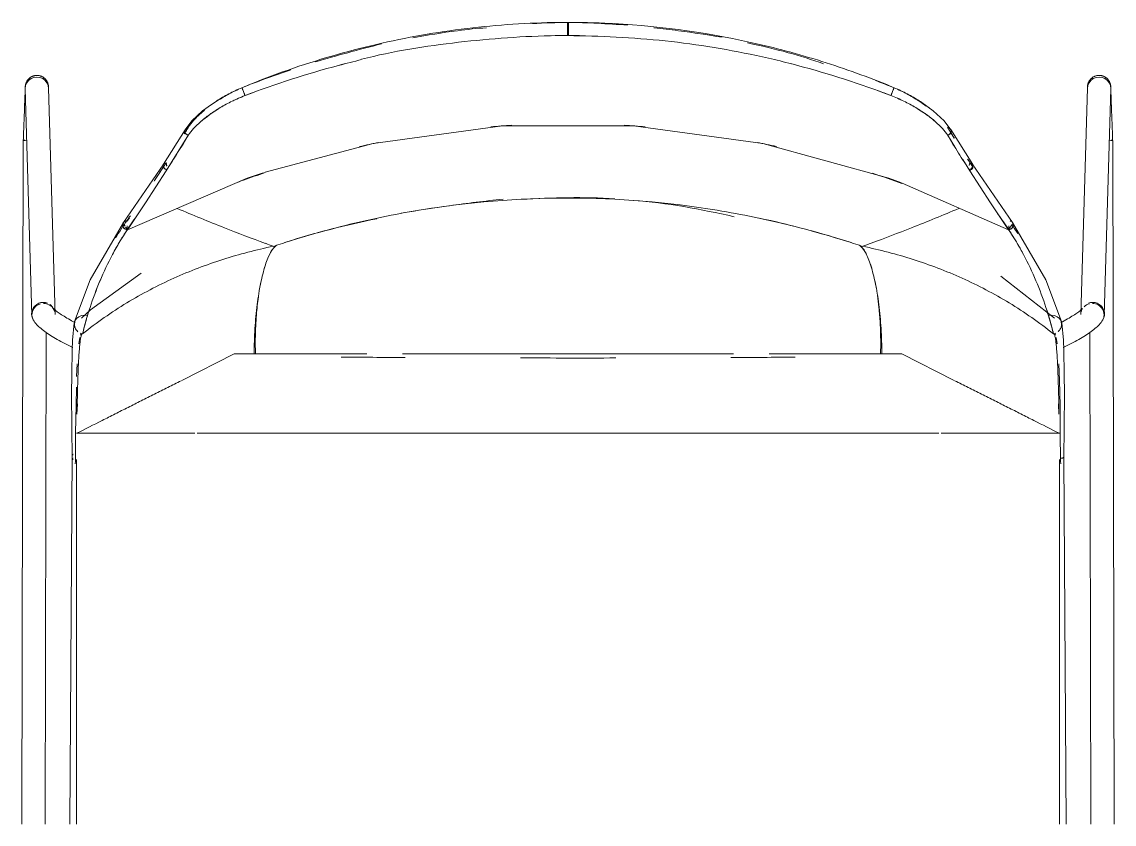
# Model space of a CAD drawing. Header units: millimetres. Extents: x 155927 to 317870, y -36033 to 97293.
# Drawn here: x 201468 to 201984, y 30896 to 31274 of the extents above; entities that cross this region are included whole.
import ezdxf

# ---------------------------------------------------------------- set-up
doc = ezdxf.new("R2010")
doc.units = ezdxf.units.MM
doc.header["$MEASUREMENT"] = 0
doc.layers.add('I-FURN', color=8, linetype='CONTINUOUS', lineweight=9)

msp = doc.modelspace()

# ---------------------------------------------------------------- linework, layer by layer
at = {"layer": 'I-FURN'}
for p, q in [((201725.63, 31274.08), (201725.63, 31274.19)), ((201725.63, 31273.77), (201725.63, 31274.08)), ((201725.63, 31273.28), (201725.63, 31273.77)), ((201725.63, 31272.64), (201725.63, 31273.28)), ((201726.09, 31274.19), (201726.09, 31274.08)), ((201726.09, 31274.08), (201726.09, 31273.77)), ((201726.09, 31273.77), (201726.09, 31273.28)), ((201726.09, 31273.28), (201726.09, 31272.64)), ((201725.63, 31271.88), (201725.63, 31272.64)), ((201725.63, 31271.08), (201725.63, 31271.88)), ((201725.63, 31270.27), (201725.63, 31271.08)), ((201725.63, 31269.52), (201725.63, 31270.27)), ((201725.63, 31268.88), (201725.63, 31269.52)), ((201725.63, 31268.38), (201725.63, 31268.88)), ((201725.63, 31268.07), (201725.63, 31268.38)), ((201726.09, 31272.64), (201726.09, 31271.88)), ((201726.09, 31271.88), (201726.09, 31271.08)), ((201726.09, 31271.08), (201726.09, 31270.27)), ((201726.09, 31270.27), (201726.09, 31269.52)), ((201726.09, 31269.52), (201726.09, 31268.88)), ((201726.09, 31268.88), (201726.09, 31268.38)), ((201726.09, 31268.38), (201726.09, 31268.07)), ((201470.91, 31247.44), (201471.06, 31247.6)), ((201471.01, 31246.81), (201472.15, 31247.66)), ((201471.06, 31247.6), (201471.22, 31247.75)), ((201471.22, 31247.75), (201471.39, 31247.89)), ((201471.39, 31247.89), (201471.56, 31248.03)), ((201471.56, 31248.03), (201471.74, 31248.16)), ((201471.74, 31248.16), (201471.92, 31248.29)), ((201471.92, 31248.29), (201472.11, 31248.4)), ((201472.11, 31248.4), (201472.3, 31248.51)), ((201472.15, 31247.66), (201473.47, 31248.19)), ((201472.3, 31248.51), (201472.5, 31248.61)), ((201472.5, 31248.61), (201472.7, 31248.7)), ((201472.7, 31248.7), (201472.9, 31248.79)), ((201472.9, 31248.79), (201473.11, 31248.86)), ((201473.11, 31248.86), (201473.31, 31248.93)), ((201473.31, 31248.93), (201473.53, 31248.99)), ((201473.47, 31248.19), (201474.9, 31248.36)), ((201473.53, 31248.99), (201473.74, 31249.04)), ((201473.74, 31249.04), (201473.96, 31249.08)), ((201473.96, 31249.08), (201474.17, 31249.12)), ((201474.17, 31249.12), (201474.39, 31249.14)), ((201474.39, 31249.14), (201474.61, 31249.16)), ((201474.61, 31249.16), (201474.83, 31249.17)), ((201474.83, 31249.17), (201474.93, 31249.17)), ((201474.9, 31248.36), (201476.32, 31248.18)), ((201474.93, 31249.17), (201475.15, 31249.16)), ((201475.15, 31249.16), (201475.37, 31249.15)), ((201475.37, 31249.15), (201475.58, 31249.13)), ((201475.58, 31249.13), (201475.8, 31249.1)), ((201475.8, 31249.1), (201476.02, 31249.06)), ((201476.02, 31249.06), (201476.23, 31249.01)), ((201476.23, 31249.01), (201476.45, 31248.95)), ((201476.32, 31248.18), (201477.64, 31247.64)), ((201476.45, 31248.95), (201476.66, 31248.88)), ((201476.66, 31248.88), (201476.86, 31248.81)), ((201476.86, 31248.81), (201477.07, 31248.73)), ((201477.07, 31248.73), (201477.27, 31248.64)), ((201477.27, 31248.64), (201477.46, 31248.54)), ((201477.46, 31248.54), (201477.66, 31248.43)), ((201477.64, 31247.64), (201478.78, 31246.78)), ((201477.66, 31248.43), (201477.84, 31248.32)), ((201477.84, 31248.32), (201478.03, 31248.2)), ((201478.03, 31248.2), (201478.21, 31248.07)), ((201478.21, 31248.07), (201478.38, 31247.93)), ((201478.38, 31247.93), (201478.55, 31247.79)), ((201478.55, 31247.79), (201478.71, 31247.64)), ((201478.71, 31247.64), (201478.87, 31247.49)), ((201478.87, 31247.49), (201479.02, 31247.33)), ((201972.69, 31247.31), (201972.84, 31247.47)), ((201972.84, 31247.47), (201972.99, 31247.63)), ((201972.94, 31246.78), (201974.08, 31247.64)), ((201972.99, 31247.63), (201973.16, 31247.78)), ((201973.16, 31247.78), (201973.32, 31247.92)), ((201973.32, 31247.92), (201973.5, 31248.06)), ((201973.5, 31248.06), (201973.67, 31248.18)), ((201973.67, 31248.18), (201973.86, 31248.31)), ((201973.86, 31248.31), (201974.04, 31248.42)), ((201974.04, 31248.42), (201974.24, 31248.53)), ((201974.08, 31247.64), (201975.4, 31248.18)), ((201974.24, 31248.53), (201974.43, 31248.63)), ((201974.43, 31248.63), (201974.63, 31248.72)), ((201974.63, 31248.72), (201974.84, 31248.8)), ((201974.84, 31248.8), (201975.04, 31248.88)), ((201975.04, 31248.88), (201975.25, 31248.94)), ((201975.25, 31248.94), (201975.47, 31249)), ((201975.4, 31248.18), (201976.83, 31248.36)), ((201975.47, 31249), (201975.68, 31249.05)), ((201975.68, 31249.05), (201975.9, 31249.09)), ((201975.9, 31249.09), (201976.11, 31249.12)), ((201976.11, 31249.12), (201976.33, 31249.15)), ((201976.33, 31249.15), (201976.55, 31249.16)), ((201976.55, 31249.16), (201976.77, 31249.17)), ((201976.77, 31249.17), (201976.8, 31249.17)), ((201976.8, 31249.17), (201977.02, 31249.16)), ((201976.83, 31248.36), (201978.25, 31248.19)), ((201977.02, 31249.16), (201977.24, 31249.15)), ((201977.24, 31249.15), (201977.46, 31249.13)), ((201977.46, 31249.13), (201977.67, 31249.1)), ((201977.67, 31249.1), (201977.89, 31249.06)), ((201977.89, 31249.06), (201978.1, 31249.01)), ((201978.1, 31249.01), (201978.32, 31248.96)), ((201978.25, 31248.19), (201979.58, 31247.66)), ((201978.32, 31248.96), (201978.53, 31248.89)), ((201978.53, 31248.89), (201978.74, 31248.82)), ((201978.74, 31248.82), (201978.94, 31248.74)), ((201978.94, 31248.74), (201979.14, 31248.65)), ((201979.14, 31248.65), (201979.34, 31248.55)), ((201979.34, 31248.55), (201979.53, 31248.45)), ((201979.53, 31248.45), (201979.72, 31248.34)), ((201979.58, 31247.66), (201980.72, 31246.81)), ((201979.72, 31248.34), (201979.91, 31248.22)), ((201979.91, 31248.22), (201980.08, 31248.09)), ((201980.08, 31248.09), (201980.26, 31247.95)), ((201980.26, 31247.95), (201980.43, 31247.81)), ((201980.43, 31247.81), (201980.59, 31247.66)), ((201980.59, 31247.66), (201980.75, 31247.51)), ((201980.75, 31247.51), (201980.9, 31247.35)), ((201469.35, 31242.13), (201469.36, 31242.49)), ((201469.36, 31242.49), (201469.38, 31242.81)), ((201469.38, 31242.81), (201469.39, 31243.08)), ((201469.39, 31243.02), (201469.58, 31244.41)), ((201469.4, 31243.53), (201469.39, 31243.34)), ((201469.39, 31243.32), (201469.4, 31243.51)), ((201469.39, 31243.34), (201469.39, 31243.2)), ((201469.39, 31243.08), (201469.39, 31243.32)), ((201469.39, 31242.86), (201472.57, 31135.99)), ((201469.41, 31243.68), (201469.4, 31243.53)), ((201469.4, 31243.51), (201469.41, 31243.67)), ((201469.41, 31243.87), (201469.43, 31244.09)), ((201469.41, 31243.84), (201469.41, 31243.87)), ((201469.41, 31243.87), (201469.41, 31243.85)), ((201469.41, 31243.85), (201469.41, 31243.78)), ((201469.41, 31243.78), (201469.41, 31243.84)), ((201469.41, 31243.67), (201469.41, 31243.78)), ((201469.41, 31243.78), (201469.41, 31243.68)), ((201469.43, 31244.09), (201469.45, 31244.31)), ((201469.45, 31244.31), (201469.48, 31244.52)), ((201469.48, 31244.52), (201469.52, 31244.74)), ((201469.52, 31244.74), (201469.56, 31244.96)), ((201469.56, 31244.96), (201469.62, 31245.17)), ((201469.58, 31244.41), (201470.13, 31245.7)), ((201469.62, 31245.17), (201469.68, 31245.38)), ((201469.68, 31245.38), (201469.76, 31245.59)), ((201469.76, 31245.59), (201469.84, 31245.79)), ((201469.84, 31245.79), (201469.93, 31245.99)), ((201469.93, 31245.99), (201470.02, 31246.19)), ((201470.02, 31246.19), (201470.13, 31246.38)), ((201470.13, 31245.7), (201471.01, 31246.81)), ((201470.13, 31246.38), (201470.24, 31246.57)), ((201470.24, 31246.57), (201470.36, 31246.76)), ((201470.36, 31246.76), (201470.49, 31246.94)), ((201470.49, 31246.94), (201470.62, 31247.11)), ((201470.62, 31247.11), (201470.76, 31247.28)), ((201470.76, 31247.28), (201470.91, 31247.44)), ((201478.78, 31246.78), (201479.65, 31245.67)), ((201479.02, 31247.33), (201479.16, 31247.16)), ((201479.16, 31247.16), (201479.3, 31246.99)), ((201479.3, 31246.99), (201479.42, 31246.81)), ((201479.42, 31246.81), (201479.55, 31246.63)), ((201479.55, 31246.63), (201479.66, 31246.44)), ((201479.65, 31245.67), (201480.2, 31244.37)), ((201479.66, 31246.44), (201479.77, 31246.25)), ((201479.77, 31246.25), (201479.87, 31246.05)), ((201479.87, 31246.05), (201479.96, 31245.85)), ((201479.96, 31245.85), (201480.04, 31245.65)), ((201480.04, 31245.65), (201480.12, 31245.44)), ((201480.12, 31245.44), (201480.18, 31245.23)), ((201480.18, 31245.23), (201480.24, 31245.02)), ((201480.2, 31244.37), (201480.39, 31242.98)), ((201480.24, 31245.02), (201480.29, 31244.8)), ((201480.29, 31244.8), (201480.33, 31244.59)), ((201480.33, 31244.59), (201480.37, 31244.37)), ((201480.37, 31242.43), (201480.36, 31242.11)), ((201480.37, 31244.37), (201480.39, 31244.15)), ((201480.38, 31242.7), (201480.37, 31242.43)), ((201480.38, 31242.8), (201480.39, 31243.02)), ((201480.39, 31242.94), (201480.38, 31242.7)), ((201480.39, 31244.15), (201480.4, 31243.93)), ((201480.4, 31243.28), (201480.39, 31243.13)), ((201480.39, 31243.02), (201480.4, 31243.19)), ((201483.56, 31136.32), (201480.39, 31243.15)), ((201480.39, 31243.13), (201480.39, 31242.94)), ((201480.4, 31243.93), (201480.41, 31243.71)), ((201480.4, 31243.41), (201480.41, 31243.46)), ((201480.41, 31243.45), (201480.4, 31243.38)), ((201480.4, 31243.32), (201480.4, 31243.41)), ((201480.4, 31243.38), (201480.4, 31243.28)), ((201480.4, 31243.19), (201480.4, 31243.32)), ((201480.41, 31243.71), (201480.41, 31243.49)), ((201480.41, 31243.49), (201480.41, 31243.47)), ((201480.41, 31243.46), (201480.41, 31243.47)), ((201480.41, 31243.47), (201480.41, 31243.45)), ((201571.78, 31243.35), (201571.81, 31243.26)), ((201571.81, 31243.26), (201571.89, 31243.06)), ((201571.89, 31243.06), (201572.01, 31242.76)), ((201572.01, 31242.76), (201572.15, 31242.39)), ((201572.15, 31242.39), (201572.32, 31241.96)), ((201879.4, 31241.96), (201879.57, 31242.39)), ((201879.57, 31242.39), (201879.72, 31242.76)), ((201879.72, 31242.76), (201879.83, 31243.06)), ((201879.83, 31243.06), (201879.91, 31243.26)), ((201879.91, 31243.26), (201879.94, 31243.35)), ((201971.34, 31243.15), (201968.16, 31136.32)), ((201971.31, 31243.69), (201971.32, 31243.91)), ((201971.32, 31243.47), (201971.31, 31243.69)), ((201971.32, 31243.91), (201971.33, 31244.13)), ((201971.32, 31243.45), (201971.32, 31243.47)), ((201971.32, 31243.47), (201971.32, 31243.45)), ((201971.32, 31243.39), (201971.32, 31243.45)), ((201971.32, 31243.45), (201971.32, 31243.38)), ((201971.32, 31243.29), (201971.32, 31243.39)), ((201971.32, 31243.38), (201971.32, 31243.28)), ((201971.33, 31243.14), (201971.32, 31243.29)), ((201971.32, 31243.28), (201971.33, 31243.13)), ((201971.33, 31244.13), (201971.35, 31244.35)), ((201971.33, 31242.96), (201971.33, 31243.14)), ((201971.33, 31243.13), (201971.34, 31242.94)), ((201971.34, 31242.73), (201971.33, 31242.96)), ((201971.34, 31242.98), (201971.52, 31244.37)), ((201971.34, 31242.94), (201971.34, 31242.8)), ((201971.35, 31242.46), (201971.34, 31242.73)), ((201971.35, 31244.35), (201971.39, 31244.56)), ((201971.36, 31242.15), (201971.35, 31242.46)), ((201971.39, 31244.56), (201971.43, 31244.78)), ((201971.43, 31244.78), (201971.47, 31244.99)), ((201971.47, 31244.99), (201971.53, 31245.21)), ((201971.52, 31244.37), (201972.07, 31245.67)), ((201971.53, 31245.21), (201971.6, 31245.42)), ((201971.6, 31245.42), (201971.67, 31245.62)), ((201971.67, 31245.62), (201971.75, 31245.83)), ((201971.75, 31245.83), (201971.84, 31246.03)), ((201971.84, 31246.03), (201971.94, 31246.22)), ((201971.94, 31246.22), (201972.05, 31246.42)), ((201972.05, 31246.42), (201972.16, 31246.61)), ((201972.07, 31245.67), (201972.94, 31246.78)), ((201972.16, 31246.61), (201972.28, 31246.79)), ((201972.28, 31246.79), (201972.41, 31246.97)), ((201972.41, 31246.97), (201972.55, 31247.14)), ((201972.55, 31247.14), (201972.69, 31247.31)), ((201979.16, 31135.99), (201982.33, 31242.86)), ((201980.72, 31246.81), (201981.59, 31245.7)), ((201980.9, 31247.35), (201981.04, 31247.18)), ((201981.04, 31247.18), (201981.18, 31247.01)), ((201981.18, 31247.01), (201981.31, 31246.83)), ((201981.31, 31246.83), (201981.43, 31246.65)), ((201981.43, 31246.65), (201981.55, 31246.46)), ((201981.55, 31246.46), (201981.66, 31246.27)), ((201981.59, 31245.7), (201982.15, 31244.41)), ((201981.66, 31246.27), (201981.76, 31246.08)), ((201981.76, 31246.08), (201981.85, 31245.88)), ((201981.85, 31245.88), (201981.93, 31245.67)), ((201981.93, 31245.67), (201982.01, 31245.47)), ((201982.01, 31245.47), (201982.08, 31245.26)), ((201982.08, 31245.26), (201982.14, 31245.05)), ((201982.14, 31245.05), (201982.19, 31244.83)), ((201982.15, 31244.41), (201982.34, 31243.02)), ((201982.19, 31244.83), (201982.23, 31244.62)), ((201982.23, 31244.62), (201982.26, 31244.4)), ((201982.26, 31244.4), (201982.29, 31244.18)), ((201982.29, 31244.18), (201982.3, 31243.96)), ((201982.3, 31243.96), (201982.31, 31243.87)), ((201982.31, 31243.86), (201982.31, 31243.87)), ((201982.31, 31243.87), (201982.31, 31243.85)), ((201982.31, 31243.81), (201982.31, 31243.86)), ((201982.31, 31243.85), (201982.31, 31243.78)), ((201982.31, 31243.72), (201982.31, 31243.81)), ((201982.31, 31243.78), (201982.32, 31243.68)), ((201982.32, 31243.59), (201982.31, 31243.72)), ((201982.32, 31243.68), (201982.32, 31243.53)), ((201982.32, 31243.42), (201982.32, 31243.59)), ((201982.32, 31243.53), (201982.33, 31243.34)), ((201982.33, 31243.2), (201982.32, 31243.42)), ((201982.33, 31243.34), (201982.34, 31243.1)), ((201982.34, 31243.1), (201982.35, 31242.83)), ((201982.35, 31242.83), (201982.36, 31242.51)), ((201982.36, 31242.51), (201982.37, 31242.16)), ((201469.14, 31236.47), (201469.17, 31237.19)), ((201469.17, 31237.19), (201469.2, 31237.88)), ((201469.2, 31237.88), (201469.22, 31238.54)), ((201469.22, 31238.54), (201469.24, 31239.16)), ((201469.24, 31239.16), (201469.26, 31239.75)), ((201469.26, 31239.75), (201469.28, 31240.3)), ((201469.28, 31240.3), (201469.3, 31240.82)), ((201469.3, 31240.82), (201469.32, 31241.29)), ((201469.32, 31241.29), (201469.34, 31241.73)), ((201469.34, 31241.73), (201469.35, 31242.13)), ((201480.33, 31241.36), (201480.31, 31240.93)), ((201480.34, 31241.76), (201480.33, 31241.36)), ((201480.36, 31242.11), (201480.34, 31241.76)), ((201561.98, 31238.45), (201557.36, 31235.5)), ((201566.79, 31241.07), (201561.98, 31238.45)), ((201572.32, 31241.96), (201572.5, 31241.51)), ((201572.5, 31241.51), (201572.68, 31241.05)), ((201572.68, 31241.05), (201572.85, 31240.62)), ((201572.85, 31240.62), (201573, 31240.25)), ((201573, 31240.25), (201573.12, 31239.94)), ((201573.12, 31239.94), (201573.2, 31239.73)), ((201573.2, 31239.73), (201573.24, 31239.63)), ((201878.48, 31239.63), (201878.52, 31239.73)), ((201878.52, 31239.73), (201878.61, 31239.94)), ((201878.61, 31239.94), (201878.73, 31240.25)), ((201878.73, 31240.25), (201878.88, 31240.62)), ((201878.88, 31240.62), (201879.05, 31241.05)), ((201879.05, 31241.05), (201879.23, 31241.51)), ((201879.23, 31241.51), (201879.4, 31241.96)), ((201884.93, 31241.07), (201889.74, 31238.45)), ((201889.74, 31238.45), (201894.36, 31235.5)), ((201971.38, 31241.79), (201971.36, 31242.15)), ((201971.39, 31241.4), (201971.38, 31241.79)), ((201971.41, 31240.97), (201971.39, 31241.4)), ((201982.37, 31242.16), (201982.39, 31241.76)), ((201982.39, 31241.76), (201982.4, 31241.33)), ((201982.4, 31241.33), (201982.42, 31240.86)), ((201982.42, 31240.86), (201982.44, 31240.34)), ((201982.44, 31240.34), (201982.46, 31239.8)), ((201982.46, 31239.8), (201982.48, 31239.21)), ((201982.48, 31239.21), (201982.5, 31238.59)), ((201982.5, 31238.59), (201982.52, 31237.94)), ((201982.52, 31237.94), (201982.55, 31237.25)), ((201982.55, 31237.25), (201982.58, 31236.53)), ((201468.97, 31231.54), (201469, 31232.43)), ((201469, 31232.43), (201469.03, 31233.29)), ((201469.03, 31233.29), (201469.06, 31234.13)), ((201469.06, 31234.13), (201469.09, 31234.94)), ((201469.09, 31234.94), (201469.12, 31235.72)), ((201469.12, 31235.72), (201469.14, 31236.47)), ((201553.23, 31232.42), (201548.15, 31227.71)), ((201557.36, 31235.5), (201553.23, 31232.42)), ((201894.36, 31235.5), (201898.49, 31232.42)), ((201898.49, 31232.42), (201903.58, 31227.71)), ((201982.58, 31236.53), (201982.6, 31235.78)), ((201982.6, 31235.78), (201982.63, 31235)), ((201982.63, 31235), (201982.66, 31234.19)), ((201982.66, 31234.19), (201982.69, 31233.36)), ((201982.69, 31233.36), (201982.72, 31232.5)), ((201982.72, 31232.5), (201982.75, 31231.61)), ((201468.79, 31226.79), (201468.83, 31227.78)), ((201468.83, 31227.78), (201468.86, 31228.75)), ((201468.86, 31228.75), (201468.9, 31229.7)), ((201468.9, 31229.7), (201468.93, 31230.63)), ((201468.93, 31230.63), (201468.97, 31231.54)), ((201548.15, 31227.71), (201544.9, 31223.42)), ((201903.58, 31227.71), (201906.82, 31223.42)), ((201982.75, 31231.61), (201982.79, 31230.7)), ((201982.79, 31230.7), (201982.82, 31229.77)), ((201982.82, 31229.77), (201982.86, 31228.82)), ((201982.86, 31228.82), (201982.89, 31227.85)), ((201982.89, 31227.85), (201982.93, 31226.87)), ((201982.93, 31226.87), (201982.96, 31225.87)), ((201468.57, 31220.6), (201468.61, 31221.65)), ((201468.61, 31221.65), (201468.64, 31222.7)), ((201468.64, 31222.7), (201468.68, 31223.74)), ((201468.68, 31223.74), (201468.72, 31224.77)), ((201468.72, 31224.77), (201468.76, 31225.79)), ((201468.76, 31225.79), (201468.79, 31226.79)), ((201544.94, 31223.49), (201534.73, 31207.28)), ((201546.6, 31224.83), (201544.55, 31221.54)), ((201544.87, 31223.35), (201544.76, 31222.98)), ((201544.76, 31222.98), (201544.76, 31222.58)), ((201544.76, 31222.58), (201544.87, 31222.18)), ((201545.08, 31223.68), (201544.87, 31223.35)), ((201544.87, 31222.18), (201545.09, 31221.81)), ((201545.39, 31223.92), (201545.08, 31223.68)), ((201545.09, 31221.81), (201545.39, 31221.49)), ((201545.76, 31224.07), (201545.39, 31223.92)), ((201546.18, 31224.13), (201545.76, 31224.07)), ((201694.97, 31225.34), (201633.77, 31217.03)), ((201756.75, 31225.34), (201694.97, 31225.34)), ((201817.95, 31217.04), (201756.75, 31225.34)), ((201905.14, 31224.8), (201908.4, 31219.59)), ((201906.73, 31223.57), (201917.13, 31207.07)), ((201982.96, 31225.87), (201983, 31224.85)), ((201983, 31224.85), (201983.04, 31223.82)), ((201983.04, 31223.82), (201983.08, 31222.79)), ((201983.08, 31222.79), (201983.11, 31221.74)), ((201983.11, 31221.74), (201983.15, 31220.68)), ((201468.48, 31218.48), (201467.79, 30895.61)), ((201468.48, 31218.47), (201468.72, 31218.43)), ((201468.49, 31218.48), (201468.53, 31219.54)), ((201468.53, 31219.54), (201468.57, 31220.6)), ((201469.13, 31218.53), (201468.63, 31218.5)), ((201468.72, 31218.43), (201469.31, 31218.39)), ((201469.31, 31218.39), (201470.22, 31218.34)), ((201535.97, 31204.03), (201546.6, 31221.03)), ((201545.39, 31221.49), (201545.77, 31221.24)), ((201545.77, 31221.24), (201546.18, 31221.09)), ((201546.18, 31221.09), (201546.61, 31221.04)), ((201633.77, 31217.03), (201582.73, 31203.44)), ((201877.42, 31200.57), (201817.95, 31217.04)), ((201908.62, 31215.39), (201905.12, 31221.03)), ((201981.5, 31218.34), (201982.41, 31218.39)), ((201982.41, 31218.39), (201983, 31218.43)), ((201983.1, 31218.5), (201982.59, 31218.53)), ((201983, 31218.43), (201983.24, 31218.47)), ((201983.15, 31220.68), (201983.19, 31219.62)), ((201983.19, 31219.62), (201983.23, 31218.56)), ((201983.23, 31218.56), (201983.23, 31218.48)), ((201983.93, 30895.61), (201983.24, 31218.48)), ((201534.83, 31207.43), (201515.78, 31179.73)), ((201535.91, 31207.88), (201530.54, 31199.59)), ((201534.61, 31205.88), (201534.51, 31206.3)), ((201534.52, 31206.72), (201534.64, 31207.11)), ((201534.59, 31206.43), (201534.7, 31206.01)), ((201534.72, 31207.24), (201534.6, 31206.85)), ((201534.64, 31207.11), (201534.86, 31207.45)), ((201534.94, 31207.58), (201534.72, 31207.24)), ((201534.86, 31207.45), (201535.17, 31207.72)), ((201535.25, 31207.85), (201534.94, 31207.58)), ((201535.97, 31207.97), (201536.16, 31206.26)), ((201536.24, 31206.43), (201536.05, 31208.11)), ((201915.76, 31204.03), (201912.37, 31209.39)), ((201914.76, 31209.53), (201915.82, 31207.88)), ((201915.67, 31208.11), (201915.5, 31206.63)), ((201915.82, 31207.88), (201917.09, 31205.9)), ((201916.78, 31207.58), (201916.47, 31207.85)), ((201917, 31207.24), (201916.78, 31207.58)), ((201916.9, 31207.43), (201935.94, 31179.73)), ((201917.12, 31206.85), (201917, 31207.24)), ((201917.13, 31206.43), (201917.12, 31206.85)), ((201526.28, 31189.03), (201535.97, 31204.03)), ((201534.82, 31205.49), (201534.61, 31205.88)), ((201534.7, 31206.01), (201534.9, 31205.62)), ((201535.12, 31205.15), (201534.82, 31205.49)), ((201534.9, 31205.62), (201535.2, 31205.28)), ((201535.49, 31204.88), (201535.12, 31205.15)), ((201535.2, 31205.28), (201535.57, 31205.02)), ((201535.9, 31204.71), (201535.49, 31204.88)), ((201535.57, 31205.02), (201535.99, 31204.84)), ((201536.34, 31204.63), (201535.9, 31204.71)), ((201535.99, 31204.84), (201536.43, 31204.76)), ((201581.88, 31203.16), (201574.3, 31200.57)), ((201915.29, 31204.76), (201915.74, 31204.84)), ((201915.74, 31204.84), (201916.15, 31205.02)), ((201925.44, 31189.03), (201915.76, 31204.03)), ((201916.15, 31205.02), (201916.52, 31205.28)), ((201916.52, 31205.28), (201916.82, 31205.62)), ((201916.82, 31205.62), (201917.03, 31206.01)), ((201574.3, 31200.57), (201517.65, 31176.27)), ((201883.38, 31198.44), (201877.42, 31200.57)), ((201934.07, 31176.27), (201883.76, 31198.3)), ((201517.65, 31176.27), (201526.28, 31189.03)), ((201934.07, 31176.27), (201925.44, 31189.03)), ((201518.62, 31181.95), (201517.51, 31180.38)), ((201515.78, 31179.73), (201500.03, 31152.67)), ((201515.38, 31178.43), (201515.42, 31178.9)), ((201515.45, 31177.95), (201515.38, 31178.43)), ((201515.42, 31178.9), (201515.57, 31179.36)), ((201515.63, 31177.5), (201515.45, 31177.95)), ((201515.57, 31179.36), (201516.58, 31177.92)), ((201515.9, 31177.11), (201515.63, 31177.5)), ((201516.26, 31176.79), (201515.9, 31177.11)), ((201516.69, 31176.56), (201516.26, 31176.79)), ((201517.16, 31176.43), (201516.69, 31176.56)), ((201516.82, 31177.58), (201517.64, 31176.4)), ((201517.64, 31176.4), (201517.16, 31176.43)), ((201517.64, 31176.4), (201517.53, 31178.17)), ((201517.54, 31178.17), (201517.64, 31176.4)), ((201517.64, 31176.4), (201517.58, 31178.21)), ((201517.64, 31176.4), (201517.58, 31178.21)), ((201934.08, 31176.4), (201936.15, 31179.36)), ((201934.14, 31178.21), (201934.08, 31176.4)), ((201934.14, 31178.21), (201934.08, 31176.4)), ((201934.19, 31178.17), (201934.08, 31176.4)), ((201934.08, 31176.4), (201934.19, 31178.17)), ((201934.57, 31176.43), (201934.08, 31176.4)), ((201935.03, 31176.56), (201934.57, 31176.43)), ((201935.46, 31176.79), (201935.03, 31176.56)), ((201935.82, 31177.11), (201935.46, 31176.79)), ((201936.1, 31177.51), (201935.82, 31177.11)), ((201935.94, 31179.73), (201951.69, 31152.67)), ((201936.28, 31177.95), (201936.1, 31177.51)), ((201936.15, 31179.36), (201936.3, 31178.9)), ((201936.35, 31178.43), (201936.28, 31177.95)), ((201936.3, 31178.9), (201936.35, 31178.43)), ((201524.11, 31155.8), (201500.17, 31138.5)), ((201500.03, 31152.67), (201492.74, 31132.92)), ((201955.75, 31134.59), (201930.35, 31154.41)), ((201951.69, 31152.67), (201958.98, 31132.92)), ((201482.71, 31139.17), (201482.74, 31139.13)), ((201482.74, 31139.13), (201482.83, 31139.02)), ((201968.98, 31139.13), (201968.89, 31139.02)), ((201969.01, 31139.17), (201968.98, 31139.13)), ((201472.77, 31134.53), (201473.14, 31133.76)), ((201482.83, 31139.02), (201482.98, 31138.87)), ((201482.98, 31138.87), (201483.19, 31138.67)), ((201483.19, 31138.67), (201483.45, 31138.44)), ((201483.45, 31138.44), (201483.75, 31138.17)), ((201483.75, 31138.17), (201484.11, 31137.89)), ((201484.11, 31137.89), (201484.51, 31137.58)), ((201484.51, 31137.58), (201484.95, 31137.25)), ((201484.95, 31137.25), (201485.43, 31136.91)), ((201485.43, 31136.91), (201485.96, 31136.55)), ((201485.96, 31136.55), (201486.52, 31136.18)), ((201486.52, 31136.18), (201487.11, 31135.79)), ((201487.11, 31135.79), (201487.74, 31135.4)), ((201487.74, 31135.4), (201488.4, 31134.99)), ((201488.4, 31134.99), (201489.09, 31134.58)), ((201489.09, 31134.58), (201489.81, 31134.16)), ((201489.81, 31134.16), (201490.56, 31133.74)), ((201493.63, 31134.37), (201493.24, 31133.87)), ((201494.65, 31135.22), (201493.63, 31134.37)), ((201495.94, 31135.8), (201494.65, 31135.22)), ((201497.41, 31136), (201495.94, 31135.8)), ((201500.17, 31138.5), (201495.98, 31134.6)), ((201498.95, 31135.77), (201497.41, 31136)), ((201952.77, 31135.77), (201954.31, 31136)), ((201954.31, 31136), (201955.78, 31135.8)), ((201955.78, 31135.8), (201957.08, 31135.22)), ((201957.08, 31135.22), (201958.09, 31134.37)), ((201958.09, 31134.37), (201958.48, 31133.87)), ((201961.91, 31134.16), (201961.16, 31133.74)), ((201962.63, 31134.58), (201961.91, 31134.16)), ((201963.32, 31134.99), (201962.63, 31134.58)), ((201963.98, 31135.4), (201963.32, 31134.99)), ((201964.61, 31135.79), (201963.98, 31135.4)), ((201965.21, 31136.18), (201964.61, 31135.79)), ((201965.77, 31136.55), (201965.21, 31136.18)), ((201966.29, 31136.91), (201965.77, 31136.55)), ((201966.77, 31137.25), (201966.29, 31136.91)), ((201967.21, 31137.58), (201966.77, 31137.25)), ((201967.61, 31137.89), (201967.21, 31137.58)), ((201967.97, 31138.17), (201967.61, 31137.89)), ((201968.28, 31138.44), (201967.97, 31138.17)), ((201968.54, 31138.67), (201968.28, 31138.44)), ((201968.74, 31138.87), (201968.54, 31138.67)), ((201968.89, 31139.02), (201968.74, 31138.87)), ((201978.96, 31134.53), (201978.59, 31133.76)), ((201473.14, 31133.76), (201473.54, 31133.1)), ((201473.54, 31133.1), (201473.95, 31132.5)), ((201473.95, 31132.5), (201474.39, 31131.97)), ((201474.39, 31131.97), (201474.84, 31131.46)), ((201474.84, 31131.46), (201475.31, 31130.98)), ((201475.31, 31130.98), (201475.81, 31130.51)), ((201475.81, 31130.51), (201476.32, 31130.05)), ((201476.32, 31130.05), (201476.86, 31129.6)), ((201476.86, 31129.6), (201477.43, 31129.15)), ((201477.43, 31129.15), (201478.02, 31128.7)), ((201490.56, 31133.74), (201491.33, 31133.31)), ((201491.33, 31133.31), (201492.13, 31132.88)), ((201492.56, 31132.37), (201491.76, 31124.22)), ((201492.13, 31132.88), (201492.95, 31132.44)), ((201492.93, 31133.35), (201492.56, 31132.37)), ((201492.89, 31130.07), (201492.6, 31131.2)), ((201492.62, 31132.37), (201492.95, 31133.47)), ((201493.46, 31129.03), (201492.89, 31130.07)), ((201493.24, 31133.87), (201492.93, 31133.35)), ((201958.84, 31130.07), (201958.27, 31129.03)), ((201958.48, 31133.87), (201958.79, 31133.35)), ((201958.77, 31133.47), (201959.1, 31132.37)), ((201959.59, 31132.88), (201958.78, 31132.45)), ((201958.79, 31133.35), (201959.16, 31132.37)), ((201959.12, 31131.2), (201958.84, 31130.07)), ((201959.16, 31132.37), (201959.96, 31124.22)), ((201960.39, 31133.31), (201959.59, 31132.88)), ((201961.16, 31133.74), (201960.39, 31133.31)), ((201974.3, 31129.15), (201973.7, 31128.7)), ((201974.86, 31129.6), (201974.3, 31129.15)), ((201975.4, 31130.05), (201974.86, 31129.6)), ((201975.92, 31130.51), (201975.4, 31130.05)), ((201976.41, 31130.98), (201975.92, 31130.51)), ((201976.88, 31131.46), (201976.41, 31130.98)), ((201977.33, 31131.97), (201976.88, 31131.46)), ((201977.77, 31132.5), (201977.33, 31131.97)), ((201978.19, 31133.1), (201977.77, 31132.5)), ((201978.59, 31133.76), (201978.19, 31133.1)), ((201478.02, 31128.7), (201478.64, 31128.24)), ((201478.64, 31128.24), (201479.28, 31127.79)), ((201478.79, 30895.61), (201479.29, 31127.96)), ((201479.28, 31127.79), (201479.95, 31127.33)), ((201479.95, 31127.33), (201480.65, 31126.87)), ((201480.65, 31126.87), (201481.38, 31126.4)), ((201481.38, 31126.4), (201482.13, 31125.93)), ((201482.13, 31125.93), (201482.91, 31125.46)), ((201482.91, 31125.46), (201483.71, 31124.99)), ((201483.71, 31124.99), (201484.53, 31124.51)), ((201484.53, 31124.51), (201485.38, 31124.03)), ((201485.38, 31124.03), (201486.25, 31123.55)), ((201491.76, 31124.22), (201491.58, 31119.28)), ((201494.64, 31122.34), (201495.16, 31125.42)), ((201495.46, 31126.43), (201495.92, 31127.22)), ((201955.81, 31127.22), (201956.26, 31126.43)), ((201956.56, 31125.42), (201957.08, 31122.34)), ((201959.96, 31124.22), (201960.14, 31119.28)), ((201966.34, 31124.03), (201965.47, 31123.55)), ((201967.19, 31124.51), (201966.34, 31124.03)), ((201968.02, 31124.99), (201967.19, 31124.51)), ((201968.82, 31125.46), (201968.02, 31124.99)), ((201969.59, 31125.93), (201968.82, 31125.46)), ((201970.34, 31126.4), (201969.59, 31125.93)), ((201971.07, 31126.87), (201970.34, 31126.4)), ((201971.77, 31127.33), (201971.07, 31126.87)), ((201972.44, 31127.79), (201971.77, 31127.33)), ((201973.09, 31128.24), (201972.44, 31127.79)), ((201972.44, 31127.96), (201972.93, 30895.61)), ((201973.7, 31128.7), (201973.09, 31128.24)), ((201486.25, 31123.55), (201487.14, 31123.07)), ((201487.14, 31123.07), (201488.05, 31122.59)), ((201488.05, 31122.59), (201488.98, 31122.11)), ((201488.98, 31122.11), (201489.92, 31121.63)), ((201489.92, 31121.63), (201490.88, 31121.15)), ((201490.88, 31121.15), (201491.86, 31120.68)), ((201491.58, 31119.28), (201491.37, 31108.2)), ((201960.84, 31121.15), (201959.87, 31120.68)), ((201960.14, 31119.28), (201960.35, 31108.2)), ((201961.8, 31121.63), (201960.84, 31121.15)), ((201962.75, 31122.11), (201961.8, 31121.63)), ((201963.67, 31122.59), (201962.75, 31122.11)), ((201964.58, 31123.07), (201963.67, 31122.59)), ((201965.47, 31123.55), (201964.58, 31123.07)), ((201543.34, 31105.16), (201568.1, 31117.62)), ((201568.1, 31117.62), (201630.79, 31117.62)), ((201647.71, 31117.62), (201725.86, 31117.62)), ((201725.86, 31117.62), (201804.01, 31117.62)), ((201820.92, 31117.62), (201883.62, 31117.62)), ((201883.62, 31117.62), (201908.38, 31105.16)), ((201491.37, 31108.2), (201491.32, 31098.63)), ((201493.69, 31106.96), (201493.92, 31112.97)), ((201957.8, 31113), (201958.09, 31105.08)), ((201960.35, 31108.2), (201960.4, 31098.63)), ((201908.69, 31105), (201911.33, 31103.67)), ((201958.09, 31105.08), (201958.35, 31093.26)), ((201491.32, 31098.63), (201491.38, 31083.25)), ((201493.38, 31093.26), (201493.54, 31101.88)), ((201960.4, 31098.63), (201960.35, 31083.25)), ((201493.22, 31080.4), (201493.38, 31093.26)), ((201493.85, 31089.23), (201494.01, 31093.99)), ((201494.01, 31093.99), (201494.02, 31094.13)), ((201957.71, 31094.13), (201957.87, 31089.23)), ((201958.35, 31093.26), (201958.5, 31080.42)), ((201491.38, 31083.25), (201491.52, 31068.09)), ((201960.35, 31083.25), (201960.21, 31068.09)), ((201493.12, 31067.03), (201493.22, 31080.4)), ((201549.53, 31080.16), (201500.9, 31080.16)), ((201617.78, 31080.16), (201560.44, 31080.16)), ((201689.37, 31080.16), (201629.28, 31080.16)), ((201755.77, 31080.16), (201695.62, 31080.16)), ((201822.48, 31080.16), (201762.27, 31080.16)), ((201891.3, 31080.16), (201833.87, 31080.16)), ((201950.82, 31080.16), (201902.14, 31080.16)), ((201958.5, 31080.42), (201958.6, 31067.03)), ((201491.54, 31070.09), (201490.47, 30895.61)), ((201491.56, 31070.12), (201491.56, 31070.05)), ((201492.01, 31070.24), (201491.71, 31070.18)), ((201491.74, 31069.98), (201492.05, 31069.93)), ((201493.06, 31065.79), (201493.12, 31067.03)), ((201958.6, 31067.03), (201958.66, 31065.79)), ((201958.67, 31068.41), (201959.22, 31068.44)), ((201959.22, 31068.44), (201959.67, 31068.49)), ((201959.67, 31068.49), (201959.99, 31068.55)), ((201960.02, 31068.75), (201959.72, 31068.81)), ((201960.17, 31068.68), (201960.02, 31068.75)), ((201960.16, 31068.62), (201960.17, 31068.68)), ((201960.18, 31068.65), (201961.25, 30895.61))]:
    msp.add_line(p, q, dxfattribs=at)
for centre, major_axis, ratio, start_param, end_param in [((201478.06, 31136.15), (5.5, 0.16), 0.969889, 1.801948, 3.634544), ((201477.85, 31136.64), (5.08, 2.11), 0.969753, 0.791505, 2.362301), ((201478.06, 31136.15), (5.5, 0.16), 0.969889, 0.234165, 1.540149), ((201477.85, 31136.64), (5.08, 2.11), 0.969753, 0.267906, 0.529705), ((201973.66, 31136.15), (-5.5, 0.16), 0.969889, 5.004836, 5.528435), ((201973.88, 31136.64), (-5.08, 2.11), 0.969753, 3.920884, 5.491681), ((201973.66, 31136.15), (-5.5, 0.16), 0.969889, 2.648641, 4.743036), ((201477.85, 31136.64), (5.08, 2.11), 0.969753, 2.362301, 3.141593), ((201477.85, 31136.64), (5.08, 2.11), 0.969753, 3.147699, 3.409499), ((201973.66, 31136.15), (-5.5, 0.16), 0.969889, 5.790234, 6.052033), ((201973.88, 31136.64), (-5.08, 2.11), 0.969753, 2.873687, 3.920884)]:
    msp.add_ellipse(centre, major_axis=major_axis, ratio=ratio, start_param=start_param, end_param=end_param, dxfattribs=at)
for points, knots in [([(201878.48, 31243.97), (201867.72, 31248.39), (201845.93, 31256.27), (201801.05, 31268.25), (201752, 31274.7), (201699.74, 31274.13), (201656.5, 31268.92), (201614.05, 31259.05), (201586.69, 31249.5), (201573.24, 31243.97)], [0, 0, 0, 0, 0.111111, 0.222222, 0.444444, 0.583333, 0.722222, 0.861111, 1, 1, 1, 1]), ([(201606.34, 31255.5), (201611.45, 31257.06), (201621.88, 31259.95), (201632.39, 31262.73), (201637.74, 31264.03)], [-0.7681843, -0.7681843, -0.7681843, -0.7681843, -0.6666667, -0.5624253, -0.5624253, -0.5624253, -0.5624253]), ([(201720.43, 31267.93), (201704.95, 31267.73), (201674.08, 31265.39), (201643.3, 31260.67), (201628.32, 31256.77)], [-0.9637993, -0.9637993, -0.9637993, -0.9637993, -0.6666667, -0.3692167, -0.3692167, -0.3692167, -0.3692167]), ([(201823.36, 31256.61), (201808.28, 31260.16), (201777.71, 31265.73), (201746.77, 31267.54), (201731.29, 31267.87)], [0.3692011, 0.3692011, 0.3692011, 0.3692011, 0.6666667, 0.963795, 0.963795, 0.963795, 0.963795]), ([(201810.74, 31264.51), (201817.18, 31263.11), (201829.32, 31260.34), (201841.14, 31256.56), (201846.66, 31254.69)], [0.5416307, 0.5416307, 0.5416307, 0.5416307, 0.6666667, 0.7775097, 0.7775097, 0.7775097, 0.7775097]), ([(201628.34, 31256.6), (201626.53, 31256.18), (201622.88, 31255.31), (201619.27, 31254.32), (201617.46, 31253.8)], [-0.36909277, -0.36909277, -0.36909277, -0.36909277, -0.33333333, -0.29717322, -0.29717322, -0.29717322, -0.29717322]), ([(201834.28, 31253.88), (201832.46, 31254.36), (201828.83, 31255.28), (201825.2, 31256.2), (201823.39, 31256.65)], [0.29718056, 0.29718056, 0.29718056, 0.29718056, 0.33333333, 0.36907718, 0.36907718, 0.36907718, 0.36907718]), ([(201573.24, 31243.97), (201571.17, 31243.1), (201568.11, 31241.71), (201564.29, 31239.64), (201562.46, 31238.56), (201561.58, 31238.01)], [0, 0, 0, 0, 0.1666667, 0.25, 0.3333333, 0.3333333, 0.3333333, 0.3333333]), ([(201573.24, 31239.63), (201573.23, 31239.66), (201573.16, 31239.83), (201573.01, 31240.23), (201572.81, 31240.73), (201572.52, 31241.5), (201572.23, 31242.26), (201572.04, 31242.76), (201571.89, 31243.17), (201571.82, 31243.33), (201571.81, 31243.36)], [-1, -1, -1, -1, -0.833333, -0.75, -0.666667, -0.5, -0.333333, -0.25, -0.166667, 0, 0, 0, 0]), ([(201895.14, 31234.64), (201894.36, 31235.21), (201892.76, 31236.35), (201890.18, 31238.02), (201887.44, 31239.64), (201883.61, 31241.71), (201880.55, 31243.1), (201878.48, 31243.97)], [0.5, 0.5, 0.5, 0.5, 0.5833333, 0.6666667, 0.75, 0.8333333, 1, 1, 1, 1]), ([(201879.91, 31243.36), (201879.9, 31243.35), (201879.88, 31243.28), (201879.8, 31243.07), (201879.69, 31242.76), (201879.49, 31242.26), (201879.2, 31241.5), (201878.91, 31240.73), (201878.71, 31240.23), (201878.6, 31239.93), (201878.51, 31239.72), (201878.49, 31239.65), (201878.48, 31239.63)], [-1, -1, -1, -1, -0.916667, -0.833333, -0.75, -0.666667, -0.5, -0.333333, -0.25, -0.166667, -0.083333, 0, 0, 0, 0]), ([(201896.45, 31233.89), (201895.03, 31234.99), (201891.85, 31237.25), (201886.25, 31240.51), (201882.09, 31242.44), (201879.94, 31243.35)], [-0.4938391, -0.4938391, -0.4938391, -0.4938391, -0.3333333, -0.1666667, 0, 0, 0, 0]), ([(201546.6, 31221.03), (201547.19, 31222.01), (201548.78, 31224.04), (201551.6, 31226.79), (201554.29, 31229.02), (201556.51, 31230.69), (201558.93, 31232.35), (201561.51, 31233.96), (201564.25, 31235.52), (201566.76, 31236.82), (201568.37, 31237.57), (201568.98, 31237.85)], [0, 0, 0, 0, 0.1666667, 0.3333333, 0.4166667, 0.5, 0.5833333, 0.6666667, 0.75, 0.8333333, 0.8844325, 0.8844325, 0.8844325, 0.8844325]), ([(201561.54, 31233.95), (201563.32, 31235.01), (201567.08, 31237.05), (201571.16, 31238.81), (201573.24, 31239.63)], [0.6666667, 0.6666667, 0.6666667, 0.6666667, 0.8333333, 0.9999135, 0.9999135, 0.9999135, 0.9999135]), ([(201878.48, 31239.64), (201880.56, 31238.82), (201883.63, 31237.5), (201887.47, 31235.52), (201890.21, 31233.96), (201892.8, 31232.34), (201895.21, 31230.69), (201897.43, 31229.02), (201900.13, 31226.79), (201902.95, 31224.04), (201904.53, 31222.01), (201905.12, 31221.03)], [0, 0, 0, 0, 0.166667, 0.25, 0.333333, 0.416667, 0.5, 0.583333, 0.666667, 0.833333, 1, 1, 1, 1]), ([(201878.48, 31239.63), (201880.56, 31238.81), (201884.67, 31237.05), (201888.35, 31235.01), (201890.18, 31233.95)], [-0.9999135, -0.9999135, -0.9999135, -0.9999135, -0.8333333, -0.6666667, -0.6666667, -0.6666667, -0.6666667]), ([(201554.09, 31232.71), (201553.48, 31232.21), (201552.23, 31231.15), (201550.5, 31229.53), (201548.4, 31227.34), (201547.19, 31225.81), (201546.6, 31224.83)], [0.594049, 0.594049, 0.594049, 0.594049, 0.6666667, 0.75, 0.8333333, 1, 1, 1, 1]), ([(201553.84, 31232.75), (201552.87, 31231.95), (201551.29, 31230.6), (201550.21, 31229.36), (201549.82, 31228.88)], [0.5492901, 0.5492901, 0.5492901, 0.5492901, 0.6666667, 0.7441692, 0.7441692, 0.7441692, 0.7441692]), ([(201546.61, 31221.04), (201546.47, 31221.04), (201546.18, 31221.07), (201545.76, 31221.23), (201545.38, 31221.47), (201544.97, 31221.91), (201544.68, 31222.58), (201544.77, 31223.25), (201545.06, 31223.68), (201545.37, 31223.93), (201545.75, 31224.08), (201546.03, 31224.12), (201546.17, 31224.12)], [-1, -1, -1, -1, -0.916667, -0.833333, -0.75, -0.666667, -0.5, -0.333333, -0.25, -0.166667, -0.083333, 0, 0, 0, 0]), ([(201905.06, 31221.11), (201905.35, 31221.11), (201905.79, 31221.22), (201906.3, 31221.55), (201906.6, 31221.88), (201906.82, 31222.26), (201906.94, 31222.66), (201906.94, 31222.93), (201906.92, 31223.06)], [-1, -1, -1, -1, -0.8333333, -0.75, -0.6666667, -0.5833333, -0.5, -0.4166667, -0.4166667, -0.4166667, -0.4166667]), ([(201906.97, 31222.97), (201906.99, 31222.84), (201906.99, 31222.44), (201906.75, 31221.91), (201906.34, 31221.47), (201905.96, 31221.23), (201905.54, 31221.07), (201905.25, 31221.04), (201905.11, 31221.04)], [-0.5833333, -0.5833333, -0.5833333, -0.5833333, -0.5, -0.3333333, -0.25, -0.1666667, -0.0833333, 0, 0, 0, 0]), ([(201469.14, 31218.53), (201469.1, 31218.53), (201468.88, 31218.52), (201468.67, 31218.51), (201468.57, 31218.5), (201468.54, 31218.49)], [-0.6666667, -0.6666667, -0.6666667, -0.6666667, -0.6527778, -0.5833333, -0.5555556, -0.5555556, -0.5555556, -0.5555556]), ([(201536.34, 31204.63), (201537.99, 31207.21), (201541.34, 31212.52), (201544.83, 31218.14), (201546.61, 31221.03)], [0, 0, 0, 0, 0.5, 0.9997644, 0.9997644, 0.9997644, 0.9997644]), ([(201905.11, 31221.03), (201906.91, 31218.11), (201910.45, 31212.41), (201913.85, 31207.03), (201915.52, 31204.4)], [0.0046069, 0.0046069, 0.0046069, 0.0046069, 0.5, 1, 1, 1, 1]), ([(201983.12, 31218.44), (201983.12, 31218.45), (201983.17, 31218.45), (201983.22, 31218.46), (201983.23, 31218.47), (201983.23, 31218.48)], [-0.55555556, -0.55555556, -0.55555556, -0.55555556, -0.54861111, -0.51388889, -0.48915497, -0.48915497, -0.48915497, -0.48915497]), ([(201582.79, 31203.25), (201579.34, 31202.11), (201574.53, 31200.49), (201569.79, 31198.69), (201568.45, 31198.16)], [-0.11939732, -0.11939732, -0.11939732, -0.11939732, -0.09090909, -0.07954338, -0.07954338, -0.07954338, -0.07954338]), ([(201917.25, 31205.66), (201917.2, 31205.52), (201917.06, 31205.26), (201916.76, 31204.91), (201916.27, 31204.56), (201915.82, 31204.42), (201915.52, 31204.4)], [-0.4166667, -0.4166667, -0.4166667, -0.4166667, -0.3333333, -0.25, -0.1666667, 0, 0, 0, 0]), ([(201865.04, 31168.45), (201853.83, 31172.21), (201831.19, 31178.8), (201784.88, 31188.33), (201725.87, 31193.13), (201666.85, 31188.33), (201620.55, 31178.81), (201597.9, 31172.21), (201586.69, 31168.45)], [0, 0, 0, 0, 0.125, 0.25, 0.5, 0.75, 0.875, 1, 1, 1, 1]), ([(201647.06, 31184.06), (201654.65, 31185.45), (201670.58, 31187.79), (201686.71, 31189.86), (201695.15, 31190.69)], [-0.7825093, -0.7825093, -0.7825093, -0.7825093, -0.7, -0.609839, -0.609839, -0.609839, -0.609839]), ([(201582.88, 31169.83), (201576.42, 31172.21), (201562.52, 31177.49), (201548.62, 31183.2), (201541.18, 31186.35)], [-0.9179046, -0.9179046, -0.9179046, -0.9179046, -0.5, -0.0187537, -0.0187537, -0.0187537, -0.0187537]), ([(201910.54, 31186.35), (201903.1, 31183.19), (201889.31, 31177.52), (201875.53, 31172.33), (201869.18, 31169.98)], [-0.9812423, -0.9812423, -0.9812423, -0.9812423, -0.5, -0.0894127, -0.0894127, -0.0894127, -0.0894127]), ([(201517.64, 31176.4), (201517.46, 31176.4), (201517.09, 31176.45), (201516.56, 31176.66), (201516.1, 31176.98), (201515.62, 31177.56), (201515.31, 31178.46), (201515.51, 31179.36), (201515.92, 31179.94), (201516.49, 31180.38), (201517.03, 31180.53), (201517.4, 31180.53)], [-1, -1, -1, -1, -0.916667, -0.833333, -0.75, -0.666667, -0.5, -0.333333, -0.25, -0.166667, 0, 0, 0, 0]), ([(201517.39, 31180.51), (201516.92, 31180.51), (201516.31, 31180.3), (201515.78, 31179.76), (201515.63, 31179.5), (201515.57, 31179.36)], [-1, -1, -1, -1, -0.4, -0.2, 0, 0, 0, 0]), ([(201936.15, 31179.36), (201936.06, 31179.57), (201935.81, 31179.95), (201935.31, 31180.3), (201934.95, 31180.43), (201934.8, 31180.46)], [-1, -1, -1, -1, -0.7, -0.4, -0.2, -0.2, -0.2, -0.2]), ([(201504.72, 31152.17), (201506.48, 31156.36), (201510.4, 31164.65), (201515.1, 31172.54), (201517.64, 31176.4)], [0.5, 0.5, 0.5, 0.5, 0.75, 0.9999613, 0.9999613, 0.9999613, 0.9999613]), ([(201934.08, 31176.4), (201936.62, 31172.54), (201941.35, 31164.64), (201945.19, 31156.37), (201947, 31152.17)], [-0.9999613, -0.9999613, -0.9999613, -0.9999613, -0.75, -0.5, -0.5, -0.5, -0.5]), ([(201496.47, 31127.11), (201497.45, 31131.24), (201499.82, 31139.52), (201504.52, 31152.22), (201509.5, 31162.74), (201512.97, 31168.88), (201514.25, 31171)], [0, 0, 0, 0, 0.25, 0.5, 0.75, 0.8847092, 0.8847092, 0.8847092, 0.8847092]), ([(201582.87, 31159.65), (201583.62, 31161.93), (201584.85, 31165.09), (201586.21, 31167.02), (201586.69, 31167.67)], [-0.325002, -0.325002, -0.325002, -0.325002, -0.1666667, -0.0806272, -0.0806272, -0.0806272, -0.0806272]), ([(201588.07, 31168.97), (201587.44, 31168.47), (201586.21, 31167.13), (201585.04, 31165.06), (201584.47, 31163.83), (201584.46, 31163.81)], [-1, -1, -1, -1, -0.8928571, -0.7857143, -0.7840531, -0.7840531, -0.7840531, -0.7840531]), ([(201863.65, 31168.97), (201864.49, 31168.31), (201865.72, 31166.84), (201866.88, 31164.64), (201867.26, 31163.81)], [0, 0, 0, 0, 0.1428571, 0.2159417, 0.2159417, 0.2159417, 0.2159417]), ([(201865.06, 31167.84), (201865.53, 31167.17), (201866.9, 31164.89), (201869.03, 31159.65), (201871.18, 31151.28), (201872.84, 31141.16), (201873.89, 31129.71), (201874.16, 31121.74), (201874.19, 31117.62)], [-0.9192182, -0.9192182, -0.9192182, -0.9192182, -0.8333333, -0.6666667, -0.5, -0.3333333, -0.1666667, 0, 0, 0, 0]), ([(201955.26, 31127.11), (201954.27, 31131.24), (201951.9, 31139.52), (201947.2, 31152.22), (201942.42, 31162.32), (201939.2, 31168.07), (201938.18, 31169.8)], [-1, -1, -1, -1, -0.75, -0.5, -0.25, -0.1405219, -0.1405219, -0.1405219, -0.1405219]), ([(201498.38, 31134.32), (201498.89, 31136.06), (201500.72, 31141.98), (201503.01, 31147.96), (201504.72, 31152.17)], [0.1451812, 0.1451812, 0.1451812, 0.1451812, 0.25, 0.4999815, 0.4999815, 0.4999815, 0.4999815]), ([(201947, 31152.17), (201948.77, 31147.99), (201951.07, 31141.97), (201952.76, 31136.07), (201953.25, 31134.33)], [-0.4999815, -0.4999815, -0.4999815, -0.4999815, -0.25, -0.1451812, -0.1451812, -0.1451812, -0.1451812]), ([(201579.68, 31145.42), (201579.3, 31142.8), (201578.61, 31136.87), (201578.06, 31127.36), (201578.09, 31120.77), (201578.16, 31117.63)], [-0.4106729, -0.4106729, -0.4106729, -0.4106729, -0.2857143, -0.1428571, -0.0148421, -0.0148421, -0.0148421, -0.0148421]), ([(201872.05, 31145.41), (201872.32, 31143.53), (201872.85, 31139.24), (201873.31, 31133.44), (201873.54, 31128.26), (201873.65, 31123.47), (201873.62, 31119.9), (201873.57, 31117.63)], [0.5892526, 0.5892526, 0.5892526, 0.5892526, 0.6785714, 0.7857143, 0.8392857, 0.8928571, 0.9851475, 0.9851475, 0.9851475, 0.9851475]), ([(201957.42, 31128.14), (201957.57, 31128.26), (201958.08, 31128.74), (201958.74, 31129.72), (201959.09, 31131.02), (201959.06, 31131.89), (201959, 31132.27)], [-0.8461538, -0.8461538, -0.8461538, -0.8461538, -0.8076923, -0.7115385, -0.6153846, -0.5384615, -0.5384615, -0.5384615, -0.5384615]), ([(201496.33, 31127.21), (201496.18, 31127.24), (201495.95, 31126.9), (201495.62, 31125.52), (201495.35, 31123.73), (201495.09, 31121.32), (201494.85, 31118.25), (201494.62, 31114.69), (201494.36, 31109.17), (201494.14, 31102.85), (201493.98, 31095.86), (201493.9, 31092.28), (201493.87, 31090.45)], [-0.9696726, -0.9696726, -0.9696726, -0.9696726, -0.875, -0.8125, -0.75, -0.6875, -0.625, -0.5625, -0.5, -0.375, -0.3125, -0.25, -0.25, -0.25, -0.25]), ([(201957.85, 31090.45), (201957.82, 31092.28), (201957.75, 31095.86), (201957.62, 31101.11), (201957.47, 31106), (201957.3, 31110.55), (201957.1, 31114.69), (201956.88, 31118.25), (201956.63, 31121.32), (201956.38, 31123.73), (201956.1, 31125.51), (201955.78, 31126.94), (201955.54, 31127.11), (201955.39, 31127.12)], [0.25, 0.25, 0.25, 0.25, 0.3125, 0.375, 0.4375, 0.5, 0.5625, 0.625, 0.6875, 0.75, 0.8125, 0.875, 0.9696726, 0.9696726, 0.9696726, 0.9696726]), ([(201748.44, 31115.73), (201740.92, 31115.72), (201725.82, 31115.7), (201710.84, 31115.74), (201703.36, 31115.77)], [-0.5757065, -0.5757065, -0.5757065, -0.5757065, -0.5, -0.4241652, -0.4241652, -0.4241652, -0.4241652]), ([(201493.69, 31080.16), (201497.68, 31082.18), (201503.72, 31085.21), (201511.86, 31089.31), (201518, 31092.4), (201524.21, 31095.53), (201530.48, 31098.68), (201536.76, 31101.85), (201540.95, 31103.95), (201543.04, 31105)], [-0.999743, -0.999743, -0.999743, -0.999743, -0.8333333, -0.75, -0.6666667, -0.5833333, -0.5, -0.4166667, -0.3333333, -0.3333333, -0.3333333, -0.3333333]), ([(201908.69, 31105), (201910.78, 31103.95), (201914.96, 31101.85), (201921.25, 31098.68), (201927.51, 31095.53), (201933.72, 31092.4), (201939.87, 31089.31), (201948, 31085.21), (201954.04, 31082.18), (201958.04, 31080.16)], [-0.6666667, -0.6666667, -0.6666667, -0.6666667, -0.5833333, -0.5, -0.4166667, -0.3333333, -0.25, -0.1666667, -0.000257, -0.000257, -0.000257, -0.000257]), ([(201492.03, 31067.77), (201491.9, 31067.81), (201491.58, 31067.93), (201491.44, 31068.15), (201491.7, 31068.33), (201491.99, 31068.39)], [-0.7, -0.7, -0.7, -0.7, -0.6, -0.4, -0.2, -0.2, -0.2, -0.2]), ([(201960.04, 31068.28), (201960.11, 31068.24), (201960.27, 31068.11), (201960.16, 31067.98), (201960.01, 31067.89)], [-0.7, -0.7, -0.7, -0.7, -0.6, -0.4, -0.4, -0.4, -0.4]), ([(201493.67, 31060.14), (201493.67, 31016.47), (201493.67, 30961.66), (201493.67, 30906.75), (201493.67, 30895.62)], [0.0344067, 0.0344067, 0.0344067, 0.0344067, 0.5, 0.6183716, 0.6183716, 0.6183716, 0.6183716]), ([(201958.06, 30895.63), (201958.06, 30906.52), (201958.06, 30960.87), (201958.06, 31015.16), (201958.06, 31058.54)], [-0.6164176, -0.6164176, -0.6164176, -0.6164176, -0.5, -0.0351654, -0.0351654, -0.0351654, -0.0351654])]:
    msp.add_open_spline(points, degree=3, knots=knots, dxfattribs=at)
for points in [[(201709.05, 31273.63), (201714.73, 31273.93), (201720.41, 31274.12), (201726.09, 31274.19)], [(201725.63, 31274.19), (201735.08, 31274.07), (201744.53, 31273.63), (201753.94, 31272.88)], [(201652.5, 31266.83), (201659.45, 31268.14), (201666.43, 31269.4), (201673.45, 31270.24)], [(201673.83, 31270.29), (201678.3, 31270.9), (201682.79, 31271.34), (201687.29, 31271.68)], [(201766.49, 31271.69), (201770.3, 31271.28), (201774.09, 31270.79), (201777.9, 31270.29)], [(201778.27, 31270.24), (201785.08, 31269.3), (201791.9, 31268.33), (201798.68, 31267.18)], [(201718.09, 31267.91), (201722.75, 31267.99), (201727.41, 31267.97), (201732.06, 31267.87)], [(201726.09, 31267.96), (201724.22, 31267.96), (201722.35, 31267.95), (201720.48, 31267.93)], [(201731.24, 31267.93), (201729.37, 31267.95), (201727.5, 31267.96), (201725.63, 31267.96)], [(201617.43, 31253.88), (201602.47, 31249.93), (201587.73, 31245.18), (201573.24, 31239.63)], [(201617.42, 31253.89), (201621.05, 31254.84), (201624.69, 31255.75), (201628.35, 31256.61)], [(201823.36, 31256.62), (201827.02, 31255.76), (201830.68, 31254.88), (201834.31, 31253.91)], [(201878.48, 31239.63), (201863.99, 31245.18), (201849.25, 31249.94), (201834.3, 31253.88)], [(201573.21, 31243.92), (201580.38, 31246.76), (201587.63, 31249.33), (201594.94, 31251.73)], [(201571.78, 31243.35), (201569.63, 31242.44), (201565.48, 31240.51), (201561.69, 31238.31), (201559.94, 31237.18)], [(201571.81, 31243.36), (201572.28, 31243.55), (201572.74, 31243.73), (201573.21, 31243.92)], [(201871.21, 31246.73), (201873.65, 31245.82), (201876.08, 31244.87), (201878.51, 31243.92)], [(201878.52, 31243.92), (201878.98, 31243.73), (201879.45, 31243.55), (201879.91, 31243.36)], [(201569.83, 31238.22), (201570.95, 31238.71), (201572.09, 31239.18), (201573.24, 31239.64)], [(201573.24, 31239.64), (201574.36, 31240.06), (201575.47, 31240.49), (201576.59, 31240.9)], [(201872.01, 31242.06), (201874.17, 31241.27), (201876.33, 31240.46), (201878.48, 31239.64)], [(201552.32, 31227.34), (201554.87, 31229.55), (201558.05, 31231.78), (201561.54, 31233.94)], [(201890.19, 31233.94), (201893.73, 31231.82), (201897.2, 31229.49), (201899.4, 31227.34)], [(201546.18, 31224.13), (201545.89, 31223.66), (201545.6, 31223.2), (201545.31, 31222.73)], [(201699.25, 31225.6), (201695.95, 31225.41), (201692.65, 31225.18), (201689.36, 31224.92)], [(201762.35, 31224.91), (201759.06, 31225.18), (201755.77, 31225.41), (201752.47, 31225.6)], [(201908.44, 31219.49), (201907.47, 31221.04), (201906.49, 31222.61), (201905.5, 31224.21)], [(201468.49, 31218.48), (201468.49, 31218.47), (201468.53, 31218.46), (201468.61, 31218.44)], [(201636.52, 31217.51), (201633.46, 31216.9), (201630.42, 31216.24), (201627.38, 31215.56)], [(201824.34, 31215.58), (201821.31, 31216.26), (201818.26, 31216.9), (201815.21, 31217.51)], [(201983.18, 31218.49), (201983.13, 31218.5), (201982.98, 31218.51), (201982.74, 31218.52), (201982.58, 31218.53)], [(201530.24, 31199.23), (201532.07, 31202), (201533.96, 31204.88), (201535.89, 31207.86)], [(201915.82, 31207.87), (201915.43, 31208.47), (201915.05, 31209.07), (201914.66, 31209.68)], [(201915.83, 31207.86), (201916.26, 31207.2), (201916.69, 31206.53), (201917.12, 31205.87)], [(201916.7, 31207.5), (201916.81, 31207.42), (201917.02, 31207.24), (201917.24, 31206.9), (201917.32, 31206.63), (201917.35, 31206.5)], [(201883.65, 31198.08), (201879.05, 31199.79), (201874.43, 31201.42), (201869.78, 31202.97)], [(201703.76, 31190.65), (201718.48, 31191.39), (201733.34, 31191.92), (201748, 31190.84)], [(201756.65, 31190.12), (201772.78, 31188.99), (201788.58, 31185.99), (201804.31, 31182.44)], [(201517.49, 31180.67), (201515.57, 31177.96), (201513.76, 31175.2), (201512.06, 31172.39)], [(201517.4, 31180.53), (201517.96, 31181.31), (201518.53, 31182.12), (201519.11, 31182.93)], [(201522.74, 31183.83), (201520.98, 31181.22), (201519.27, 31178.74), (201517.64, 31176.4)], [(201592.03, 31170.26), (201606.31, 31174.84), (201620.82, 31178.45), (201635.5, 31181.47)], [(201816.2, 31181.78), (201830.89, 31178.69), (201845.38, 31174.72), (201859.69, 31170.23)], [(201934.08, 31176.4), (201932.45, 31178.74), (201930.79, 31181.12), (201929.03, 31183.71)], [(201934.87, 31180.46), (201935.04, 31180.41), (201935.38, 31180.27), (201935.8, 31179.94), (201936.11, 31179.51), (201936.29, 31179), (201936.34, 31178.46), (201936.23, 31177.92), (201935.98, 31177.42), (201935.62, 31176.98), (201935.16, 31176.66), (201934.64, 31176.45), (201934.27, 31176.4), (201934.08, 31176.4)], [(201514.75, 31171.83), (201515.68, 31173.37), (201516.65, 31174.89), (201517.64, 31176.4)], [(201936.34, 31172.85), (201935.61, 31174.04), (201934.85, 31175.23), (201934.08, 31176.4)], [(201935.6, 31178.69), (201936.57, 31177.28), (201937.51, 31175.85), (201938.42, 31174.41)], [(201496.47, 31127.11), (201503.21, 31132.48), (201517.13, 31142.23), (201539.47, 31153.89), (201562.69, 31162.68), (201578.53, 31166.84), (201586.56, 31168.47)], [(201582.88, 31169.9), (201584.11, 31169.42), (201585.33, 31168.94), (201586.56, 31168.47)], [(201865.16, 31168.47), (201866.48, 31168.98), (201867.8, 31169.49), (201869.12, 31170.01)], [(201865.16, 31168.47), (201873.19, 31166.84), (201889.03, 31162.68), (201912.25, 31153.89), (201934.59, 31142.23), (201948.51, 31132.48), (201955.26, 31127.11)], [(201868.77, 31159.98), (201868.98, 31159.38), (201869.18, 31158.75), (201869.37, 31158.09)], [(201577.53, 31117.62), (201577.56, 31121.73), (201577.83, 31129.7), (201578.89, 31141.15), (201580.54, 31151.27), (201581.97, 31156.85), (201582.75, 31159.29)], [(201582.85, 31159.67), (201582.68, 31159.16), (201582.51, 31158.63), (201582.35, 31158.08)], [(201580.97, 31152.63), (201580.66, 31151.23), (201580.38, 31149.75), (201580.12, 31148.21)], [(201870.75, 31152.63), (201871.06, 31151.23), (201871.34, 31149.75), (201871.6, 31148.21)], [(201496.47, 31127.11), (201497.04, 31129.5), (201497.67, 31131.89), (201498.37, 31134.29)], [(201953.35, 31134.29), (201954.05, 31131.89), (201954.69, 31129.5), (201955.26, 31127.11)], [(201492.73, 31132.26), (201492.6, 31131.51), (201492.77, 31129.99), (201493.64, 31128.55), (201494.31, 31128.14)], [(201495.32, 31127.5), (201495.68, 31127.32), (201496.07, 31127.19), (201496.47, 31127.11)], [(201955.25, 31127.11), (201955.65, 31127.19), (201956.04, 31127.32), (201956.4, 31127.5)], [(201648.84, 31115.94), (201638.69, 31116), (201628.64, 31116.08), (201618.62, 31116.17)], [(201833.2, 31116.15), (201823.14, 31116.06), (201813.01, 31115.98), (201802.86, 31115.91)], [(201501.62, 31080.16), (201498.91, 31080.16), (201496.27, 31080.16), (201493.69, 31080.16)], [(201550.56, 31080.16), (201553.84, 31080.16), (201557.13, 31080.16), (201560.43, 31080.16)], [(201617.8, 31080.16), (201621.61, 31080.16), (201625.43, 31080.16), (201629.27, 31080.16)], [(201689.37, 31080.16), (201691.63, 31080.16), (201693.89, 31080.16), (201696.15, 31080.16)], [(201755.7, 31080.16), (201757.89, 31080.16), (201760.08, 31080.16), (201762.27, 31080.16)], [(201822.49, 31080.16), (201826.29, 31080.16), (201830.07, 31080.16), (201833.84, 31080.16)], [(201891.31, 31080.16), (201894.59, 31080.16), (201897.87, 31080.16), (201901.14, 31080.16)], [(201958.04, 31080.16), (201955.46, 31080.16), (201952.85, 31080.16), (201950.12, 31080.16)], [(201493.67, 31057.15), (201493.67, 31060.69), (201493.67, 31064.22), (201493.67, 31067.76)], [(201958.06, 31067.74), (201958.06, 31063.65), (201958.06, 31059.55), (201958.06, 31055.46)], [(201493.67, 30917.86), (201493.67, 30922.45), (201493.67, 30927.03), (201493.67, 30931.62)], [(201958.06, 30930.83), (201958.06, 30927.65), (201958.06, 30924.48), (201958.06, 30921.3)]]:
    msp.add_open_spline(points, degree=3, dxfattribs=at)

doc.saveas('drawing.dxf')
